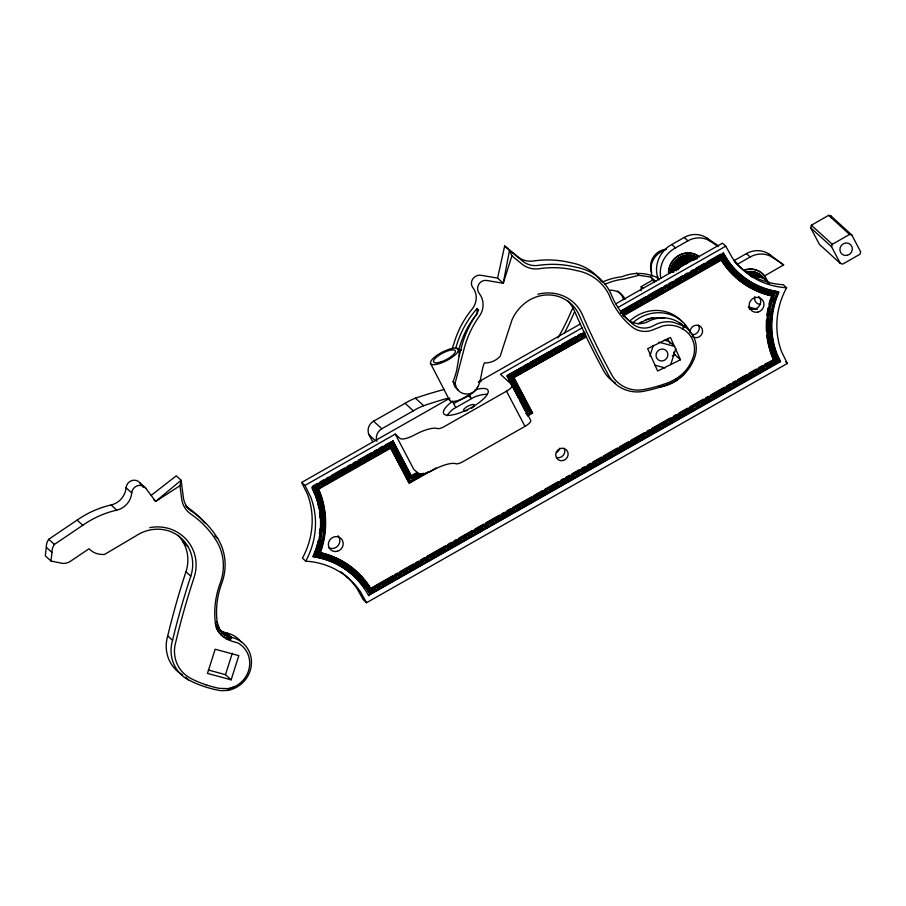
<?xml version="1.0" encoding="UTF-8"?>
<svg xmlns="http://www.w3.org/2000/svg" width="906" height="906" viewBox="0 0 906 906"><rect width="100%" height="100%" fill="white"/><g stroke="black" fill="none" stroke-linecap="round" stroke-linejoin="round"><path stroke-width="1.36" d="M670.678 272.774C670.134 259.796 686.431 249.988 697.28 257.689M641.074 290.701L641.21 286.59L652.569 280.135L654.517 281.913M179.954 485.718L155.662 501.448L145.787 488.232L140.124 483.079A8.007 7.576 -47.7 0 0 126.07 487.745A18.698 17.701 -47.7 0 1 111.076 504.982A94.598 89.569 -47.7 0 0 77.123 520.089L48.731 539.274A12.514 11.857 -47.7 0 0 46.331 547.303L45.3 555.842L50.963 560.995L59.739 562.819A12.514 11.857 -47.7 0 0 70.498 561.267L88.992 548.776A20.725 19.626 -47.7 0 0 104.586 554.415L135.741 535.978A39.705 36.84 -52.2 0 1 188.04 546.692A37.565 35.572 -47.7 0 1 190.792 576.159A775.615 734.438 -47.7 0 0 172.559 640.338A35.753 33.862 -47.7 0 0 188.584 679.919A120.124 113.748 -47.7 0 0 206.874 687.382L209.592 688.175A120.124 113.748 -47.7 0 0 220.69 690.666L227.429 690.44L233.918 686.907A24.972 23.647 -47.7 0 0 249.637 665.208A24.972 23.647 -47.7 0 0 237.485 642.75C227.429 640.655 216.319 634.721 215.39 623.237A84.688 80.192 -47.7 0 1 220.147 583.339A50.396 47.724 -47.7 0 0 216.341 540.701A99.06 93.805 -47.7 0 0 190.928 514.121L189.648 513.181A23.907 22.639 -47.7 0 1 181.778 499.67L179.954 485.718L181.121 480.237L176.285 475.831L151.087 495.435M50.963 560.995L51.993 552.467A12.514 11.857 -47.7 0 1 54.394 544.438L82.786 525.254A94.598 89.569 -47.7 0 1 116.738 510.135A18.698 17.701 -47.7 0 0 131.732 492.909A8.007 7.576 -47.7 0 1 145.787 488.232M221.642 631.233L225.186 632.637L230.033 637.043L226.013 638.707L226.477 635.638L218.482 629.115L224.835 634.664L231.721 637.416A27.644 26.172 -47.7 0 1 251.392 664.517A27.644 26.172 -47.7 0 1 227.429 690.44M537.836 294.246A42.276 40.034 -47.7 0 1 559.33 294.541L561.867 295.379A40.215 38.075 -47.7 0 1 581.369 312.615L582.513 315.028A772.965 731.923 -47.7 0 0 610.576 372.694L612.331 375.933A33.103 31.348 -47.7 0 0 642.954 389.739L646.578 388.98A126.33 119.66 -47.7 0 0 664.268 384.042C676.114 380.407 686.827 372.547 691.674 360.792A24.972 23.647 -47.7 0 0 682.886 329.071L683.418 326.024L679.545 322.876A32.242 30.532 -47.7 0 0 649.545 320.803L647.971 321.664A19.558 18.528 -47.7 0 1 627.892 319.58A82.027 77.678 -47.7 0 1 623.203 315.356M504.665 245.968L509.5 250.384L511.901 255.832L503.249 283.261L497.587 278.097L504.665 245.968L517.405 256.387A21.257 20.125 -47.7 0 0 533.385 260.996A101.71 96.308 -47.7 0 1 571.901 262.978A51.699 48.947 -47.7 0 1 601.561 281.562M224.156 637.598L224.835 634.664L219.999 630.259M459.195 355.843L461.279 347.893A94.598 90.725 -65.7 0 1 476.964 313.827L478.583 309.909L477.043 308.504L474.506 311.585A94.598 87.429 -34.1 0 0 457.983 341.12L455.605 348.391M455.061 383.363L463.747 350.146A94.598 90.725 -65.7 0 1 479.433 316.081A18.698 17.927 -65.7 0 0 479.217 293.408A8.007 7.678 -65.7 0 1 486.782 280.464L503.249 283.261L509.5 250.384L522.252 260.803A21.257 20.125 -47.7 0 0 538.221 265.401A101.71 96.308 -47.7 0 1 576.737 267.383A51.699 48.947 -47.7 0 1 610.803 293.431A82.027 77.678 -47.7 0 0 632.728 323.997A19.558 18.528 -47.7 0 0 652.807 326.081L654.381 325.209A27.644 26.172 -47.7 0 1 674.121 322.525L683.418 326.024A27.644 26.172 -47.7 0 1 693.135 361.143C688.243 372.117 678.685 380.814 667.292 384.563A129.139 122.31 -47.7 0 1 646.227 390.735A35.753 33.862 -47.7 0 1 607.484 373.272A775.615 734.438 -47.7 0 1 579.319 315.413A37.565 35.572 -47.7 0 0 557.666 296.273A39.864 36.897 -66.1 0 0 528.753 300.452C521.392 305.163 515.389 311.947 511.947 320.022L500.123 356.341A20.725 19.875 -65.7 0 1 484.393 362.898C480.044 372.389 482.445 389.795 469.806 393.623A12.514 12.005 -65.7 0 1 458.663 390.803L456.658 388.255L455.061 383.363L453.125 381.596L454.359 378.187A32.899 9.4 -76.2 0 0 456.737 370.101L459.229 355.322L458.991 350.713L457.757 348.901A12.899 3.692 -76.2 0 0 457.145 349.003M649.896 356.137L653.26 345.345M670.746 364.654L675.808 348.504M810.61 227.7L811.391 225.232L828.628 215.334L830.904 215.945L851.844 235.039L860.7 251.925L859.964 254.246L842.739 264.088L840.349 263.442L819.409 244.36L810.61 227.7L831.561 246.783L840.349 263.442M831.561 246.783L832.342 244.314L849.568 234.416L851.844 235.039M231.143 679.828L207.474 673.407L215.152 649.228L238.822 655.638L231.143 679.828L225.481 674.664L232.31 653.169M222.434 636.295L223.318 633.52L219.626 629.206L217.123 621.992A82.027 77.678 -47.7 0 1 221.732 583.385A53.046 50.226 -47.7 0 0 217.723 538.492A101.71 96.308 -47.7 0 0 191.619 511.211L186.783 506.805A21.257 20.125 -47.7 0 1 185.651 505.956M451.969 349.444L455.446 338.81A94.598 87.429 -34.1 0 1 471.969 309.274A18.698 17.282 -34.1 0 0 472.853 287.61A8.007 7.395 -34.1 0 1 472.773 278.969A8.007 7.395 -34.1 0 1 481.109 275.299L497.587 278.097M458.832 349.218L461.188 342.026A91.155 84.145 -33.7 0 1 475.242 315.968L477.179 313.51L477.043 308.504M364.484 588.424A82.865 78.46 -47.7 0 0 320.056 558.085L313 556.42L315.548 549.897M313.419 556.794L315.968 550.282A82.865 78.46 -47.7 0 0 315.424 494.982L311.89 487.224L393.057 441.063L411.539 476.25L417.677 472.762M620.633 312.966L722.32 255.152L726.034 261.121A84.598 80.102 -47.7 0 0 771.391 292.094L776.635 293.408L774.777 298.142A84.598 80.102 -47.7 0 0 775.332 354.597L778.152 361.086L369.603 593.362L365.888 587.405A84.598 80.102 -47.7 0 0 320.531 556.431L315.288 555.118L317.145 550.384A84.598 80.102 -47.7 0 0 316.59 493.929L313.77 487.439L391.913 443.011L410.803 478.572L419.353 473.713M315.707 555.491L317.553 550.757A84.598 80.102 -47.7 0 0 317.009 494.302L313.77 487.439M722.263 258.051L724.63 262.14A86.342 81.755 -47.7 0 0 770.915 293.748L774.347 294.71L773.192 297.666A86.342 81.755 -47.7 0 0 773.747 355.277L775.978 360.418L370.237 591.108L367.292 586.386A86.342 81.755 -47.7 0 0 321.007 554.778L317.576 553.815L318.742 550.859M317.995 554.189L319.15 551.233A86.342 81.755 -47.7 0 0 318.584 493.623L316.353 488.481L391.596 445.707L410.067 480.893L423.566 473.215M622.886 315.492L721.063 259.682L723.226 263.148A88.075 83.397 -47.7 0 0 770.44 295.401L772.059 296.013L771.595 297.191A88.075 83.397 -47.7 0 0 772.161 355.967L773.815 359.739L370.86 588.843L368.697 585.367A88.075 83.397 -47.7 0 0 321.483 553.124L319.875 552.513L320.328 551.335A88.075 83.397 -47.7 0 0 319.761 492.558L318.119 488.776L390.452 447.655L409.342 483.215L436.182 467.949M320.282 552.887L320.747 551.709A88.075 83.397 -47.7 0 0 320.169 492.943L318.119 488.776M773.928 294.337L772.773 297.293A86.342 81.755 -47.7 0 0 773.339 354.903L775.978 360.418M780.451 361.675L776.918 353.918A82.865 78.46 -47.7 0 1 776.374 298.618L778.922 292.106L772.274 290.815A82.865 78.46 -47.7 0 1 727.858 260.475L723.079 252.808L727.439 260.101A82.865 78.46 -47.7 0 0 771.867 290.441L778.503 291.732L775.966 298.244A82.865 78.46 -47.7 0 0 776.499 353.533L780.451 361.675L368.436 595.344L780.032 361.301M220.86 634.823L221.936 632.229M219.456 633.181L220.702 630.78L218.765 629.013M230.045 640.293L231.721 637.416L226.874 633.011L225.186 632.637M218.233 631.403L219.626 629.206L217.689 627.45M688.469 255.005L694.098 260.135C687.971 260.067 682.037 263.544 678.9 268.765L673.271 263.646M217.202 629.489L218.72 627.53M230.033 637.043L227.984 639.602L231.721 637.416M216.375 627.473L217.995 625.752M226.013 638.707L228.21 636.442L223.374 632.026M215.775 625.367L217.451 623.894M487.202 394.337A25.028 7.61 -27.7 0 0 474.574 396.907L452.932 409.218A25.028 7.61 -27.7 0 0 447.19 415.707M215.39 623.237L217.123 621.992M658.503 279.66A27.656 26.195 -47.7 0 1 671.765 244.507L684.2 237.451A22.299 21.121 -47.7 0 1 706.884 238.04L717.665 245.39M660.768 278.267A27.656 26.195 -47.7 0 1 675.491 247.893L687.914 240.837A22.299 21.121 -47.7 0 1 710.598 241.426L718.141 246.568M684.925 264.393L687.303 263.034M734.347 261.483A77.644 73.522 -47.7 0 0 783.305 284.722L786.612 287.734A77.644 73.522 -47.7 0 0 781.663 351.868L787.348 363.476L366.568 602.717L360.26 591.471A77.644 73.522 -47.7 0 0 305.73 561.165L302.423 558.153A77.644 73.522 -47.7 0 0 307.372 494.019L301.687 482.422L449.353 398.459M478.493 381.89L580.248 324.031M615.797 303.816L722.456 243.17L725.763 246.183L732.082 257.429A77.644 73.522 -47.7 0 0 786.612 287.734M301.687 482.422L304.994 485.423L395.265 434.099L399.942 438.368A13.907 4.224 -27.7 0 0 415.276 434.552A22.627 6.874 -27.7 0 1 437.292 428.504A6.444 1.959 -27.7 0 0 444.223 426.613L506.522 391.188A8.89 2.707 -27.7 0 0 512.094 384.891L500.452 374.291L582.501 327.644M618.005 307.451L725.763 246.183M453.634 403.634L468.085 395.424L471.199 398.266L469.353 394.744M312.706 486.148L317.621 483.351M320.078 481.947L323.77 479.852M326.228 478.447L328.697 477.054M331.154 475.65L344.688 467.96M347.145 466.567L350.837 464.461M353.295 463.068L355.752 461.664M358.21 460.271L371.743 452.581M374.201 451.177L376.658 449.784M379.116 448.379L382.808 446.284M385.265 444.88L393.057 441.063M508.085 375.05L516.692 370.158M519.138 368.765L521.596 367.372M524.053 365.967L527.745 363.872M530.203 362.479L548.628 352.004M551.086 350.599L559.682 345.707M562.139 344.314L575.65 336.636M578.107 335.231L580.565 333.838M621.108 310.781L645.684 296.817M648.141 295.424L661.652 287.734M664.109 286.341L666.567 284.937M669.024 283.544L672.705 281.449M675.163 280.056L682.535 275.854M684.993 274.461L687.45 273.068M691.131 270.973L693.588 269.569M696.046 268.176L704.653 263.284M707.11 261.891L720.621 254.201M518.323 397.587L506.862 375.752L584.664 332.117M620.293 311.857L723.486 253.182M525.571 413.317L528.017 411.924L509.127 376.364L585.095 333.17M314.189 487.813L392.332 443.385M509.127 376.364L585.514 333.544M621.04 313.351L722.739 255.537L726.453 261.494A84.598 80.102 -47.7 0 0 771.799 292.468L776.635 293.408M317.157 487.417L319.58 486.035M322.015 484.665L330.509 479.829M332.932 478.447L360.848 462.581M363.272 461.199L365.696 459.818M368.13 458.436L386.33 448.085M388.753 446.715L391.596 445.707M526.613 414.631L530.293 412.536L511.403 376.975L524.925 369.286M527.394 367.881L536.001 362.989M538.458 361.596L551.981 353.895M554.449 352.502L556.907 351.109M559.364 349.705L572.886 342.015M575.355 340.622L577.813 339.218M581.505 337.123L583.962 335.718M624.54 312.649L638.073 304.96M640.531 303.567L642.988 302.162M645.446 300.769L649.138 298.663M651.595 297.27L663.894 290.282M667.586 288.176L670.044 286.783M672.501 285.379L681.108 280.486M683.566 279.093L697.099 271.404M699.557 269.999L708.164 265.107M710.621 263.714L721.697 257.417M511.403 376.975L585.604 335.401M622.49 314.427L722.105 257.791L725.049 262.514A86.342 81.755 -47.7 0 0 771.323 294.122L774.347 294.71M527.677 415.922L532.558 413.147L513.679 377.587L586.08 336.42M513.679 377.587L586.488 336.794M623.305 315.866L721.47 260.056L723.634 263.533A88.075 83.397 -47.7 0 0 770.847 295.775L772.059 296.013M318.527 489.161L390.86 448.028M783.622 264.926L769.126 254.19A22.299 21.121 -47.7 0 0 746.442 253.601L734.019 260.656L737.733 264.054L750.157 256.987A22.299 21.121 -47.7 0 1 772.841 257.576L783.622 264.926L765.377 275.447L765.083 276.817A19.185 18.165 -47.7 0 0 743.577 270.26M392.649 440.69L411.12 475.877L417.258 472.388M391.913 443.011L410.384 478.198L418.934 473.34M413.34 478.425L421.924 473.544M390.452 447.655L408.923 482.841L428.447 471.743M527.269 415.548L532.15 412.774M512.094 384.891L530.565 420.09A8.89 2.707 -27.7 0 1 524.993 426.375L462.694 461.8A6.444 1.959 -27.7 0 1 455.763 463.691A22.627 6.874 -27.7 0 0 433.748 469.738A13.907 4.224 -27.7 0 1 418.425 473.566L413.736 469.285L395.265 434.099M319.875 552.513L321.075 552.751A88.075 83.397 -47.7 0 1 368.289 584.993L370.452 588.47L392.558 575.899M395.016 574.495L397.474 573.102M399.931 571.697L413.442 564.019M415.899 562.626L418.357 561.222M420.814 559.829L424.506 557.734M426.964 556.341L445.39 545.865M447.847 544.461L451.528 542.366M453.985 540.973L456.443 539.568M458.9 538.175L472.411 530.497M474.869 529.093L483.476 524.212M485.933 522.807L499.444 515.129M501.901 513.725L504.359 512.332M506.816 510.939L510.497 508.844M512.955 507.439L531.38 496.964M533.838 495.571L542.445 490.678M544.891 489.285L558.413 481.596M560.871 480.203L563.328 478.81M565.786 477.405L569.466 475.31M571.924 473.917L579.296 469.727M581.754 468.334L584.211 466.93M587.892 464.835L590.35 463.442M592.807 462.037L601.403 457.156M603.86 455.752L617.382 448.074M619.84 446.681L628.436 441.788M630.893 440.395L644.404 432.706M646.861 431.313L649.319 429.908M651.776 428.515L670.202 418.04M673.894 415.945L676.34 414.552M678.798 413.147L687.405 408.255M689.862 406.862L703.373 399.184M705.831 397.779L708.288 396.386M710.746 394.993L724.256 387.304M726.714 385.911L730.395 383.816M732.852 382.423L735.31 381.018M737.767 379.625L746.374 374.733M748.832 373.34L756.193 369.15M758.65 367.745L762.342 365.65M764.8 364.257L773.815 359.739M775.57 360.033L369.818 590.723L366.885 586.012A86.342 81.755 -47.7 0 0 320.599 554.404L317.576 553.815M370.418 592.286L375.344 589.489M377.802 588.096L380.26 586.692M382.728 585.299L396.262 577.598M398.719 576.205L401.188 574.8M403.646 573.396L407.338 571.301M409.795 569.908L423.329 562.207M425.797 560.803L428.255 559.41M430.712 558.005L434.404 555.91M436.873 554.506L445.48 549.614M447.949 548.209L461.482 540.52M463.94 539.115L466.409 537.722M468.866 536.318L472.558 534.223M475.016 532.819L482.4 528.628M484.857 527.224L488.549 525.129M491.018 523.725L493.476 522.332M495.933 520.927L499.625 518.832M502.094 517.428L514.393 510.429M518.085 508.334L520.554 506.93M523.011 505.537L531.629 500.633M534.087 499.24L547.62 491.539M550.078 490.146L558.696 485.242M561.154 483.849L574.698 476.148M577.156 474.755L579.614 473.351M582.082 471.947L585.774 469.852M588.232 468.459L596.839 463.555M599.308 462.151L606.692 457.96M609.149 456.556L612.841 454.461M615.299 453.057L639.919 439.07M642.377 437.666L644.834 436.273M647.303 434.869L660.836 427.179M663.294 425.775L666.986 423.68M669.443 422.275L671.912 420.871M674.37 419.478L692.83 408.98M696.521 406.885L698.979 405.48M701.448 404.087L710.055 399.184M712.524 397.791L726.057 390.09M728.515 388.697L730.972 387.292M733.441 385.899L737.133 383.793M739.59 382.4L753.124 374.699M755.593 373.295L758.05 371.902M760.508 370.497L764.2 368.402M766.669 366.998L778.152 361.086M372.694 441.754L369.184 435.027A10.351 9.807 -47.7 0 1 373.566 421.211L405.095 403.317A53.545 50.702 -47.7 0 1 415.435 398.187L420.078 396.601A428.572 405.82 -47.7 0 1 444.268 389.433M376.919 441.369A10.351 9.807 -47.7 0 1 381.822 428.731L413.351 410.848A53.545 50.702 -47.7 0 1 423.691 405.718L428.345 404.133A428.572 405.82 -47.7 0 1 447.122 398.425M672.241 355.865L674.766 354.608L680.44 359.773L657.631 371.018L647.665 348.674L670.463 337.428L680.44 359.773M233.918 686.907L227.984 688.617L219.343 688.356A117.474 111.234 -47.7 0 1 211.234 686.431L205.934 684.811M745.581 272.276C751.742 270.226 759.092 272.298 762.977 277.576M659.342 279.807A13.33 12.616 -47.7 0 0 654.925 276.579C644.143 272.355 632.581 272.389 621.822 276.772A63.579 60.204 -47.7 0 0 602.547 282.004M655.842 281.517L650.961 277.066L638.968 275.299L624.302 279.025A63.579 60.204 -47.7 0 0 605.027 284.257M769.183 283.521C765.853 278.323 759.239 275.707 753.237 276.896L747.609 271.766M666.465 249.207L665.74 249.275A16.682 15.798 -47.7 0 0 651.72 272.276M315.288 555.118L320.124 556.058A84.598 80.102 -47.7 0 1 365.469 587.031L369.603 593.362M313 556.42L319.648 557.711A82.865 78.46 -47.7 0 1 364.065 588.051L368.844 595.718M748.22 306.862L757.371 309.297M654.608 365.129L665.049 367.915M664.189 340.214L669.466 341.641L673.849 345.628M658.866 342.151L674.721 346.432M208.38 670.032L225.481 674.664M749.319 308.742L751.267 309.331M461.505 349.965L460.995 349.693A12.899 3.692 -76.2 0 0 459.704 350.214M458.47 390.339L454.767 386.703L453.125 381.596M511.901 255.832L522.547 264.541A23.907 22.639 -47.7 0 0 537.666 268.901L539.285 268.72A99.06 93.805 -47.7 0 1 576.794 270.645A49.049 46.444 -47.7 0 1 609.228 295.22A84.688 80.192 -47.7 0 0 631.89 326.794L633.588 328.063A22.208 21.031 -47.7 0 0 654.653 329.15L663.011 325.866A28.38 26.874 -47.8 0 1 682.886 329.071M769.126 254.19L772.841 257.576M746.442 253.601L750.157 256.987M706.884 238.04L710.598 241.426M684.2 237.451L687.914 240.837M828.628 215.334L849.568 234.416M811.391 225.232L832.342 244.314M760.145 274.722L767.96 281.913M758.481 273.601L768.594 282.706M757.586 273.125L763.214 278.244M756.669 272.706L762.297 277.825M755.717 272.344L761.346 277.474M754.743 272.049L760.372 277.168M753.758 271.811L759.375 276.942M752.75 271.641L758.367 276.772M751.731 271.54L757.348 276.67M750.7 271.494L756.329 276.624M749.67 271.528L755.298 276.647M748.639 271.619L754.256 276.738M746.589 271.993L752.218 277.111M695.502 256.658L697.371 258.369M694.562 256.228L697.371 258.799M693.6 255.866L696.408 258.437M692.603 255.571L696.352 258.98M691.595 255.333L695.344 258.742M690.565 255.152L695.253 259.422M689.523 255.05L694.211 259.32M687.416 255.039L693.045 260.158M686.363 255.13L691.991 260.249M685.321 255.288L690.938 260.407M684.279 255.503L689.908 260.634M671.765 244.507L675.491 247.893M683.249 255.798L688.877 260.928M682.241 256.149L687.858 261.279M681.244 256.568L686.873 261.687M680.281 257.032L685.91 262.162M679.341 257.564L684.97 262.695M678.435 258.153L684.064 263.284M677.563 258.799L683.192 263.929M676.737 259.501L682.365 264.62M675.944 260.237L681.572 265.367M675.208 261.03L680.825 266.16M785.695 361.97L787.348 363.476M674.506 261.857L680.134 266.987M673.86 262.729L679.489 267.859M672.739 264.586L678.368 269.705M672.263 265.549L676.952 269.818M671.844 266.545L676.533 270.815M671.493 267.553L674.302 270.124M671.199 268.595L674.007 271.154M670.972 269.637L673.781 272.196M670.802 270.69L672.682 272.4M636.499 273.034L638.968 275.299M641.21 286.59L643.169 288.38M525.333 410.939L507.269 376.126M415.435 398.187L423.691 405.718M405.095 403.317L413.351 410.848M373.566 421.211L381.822 428.731M369.184 435.027L375.378 440.667M410.067 480.893L391.188 445.333M316.488 488.776L315.945 488.108L318.176 493.249A86.342 81.755 -47.7 0 1 320.112 498.946M369.659 590.474L370.237 591.108M366.568 602.717L363.272 599.704L356.953 588.458A77.644 73.522 -47.7 0 0 343.974 574.279M214.813 535.854L217.723 538.492M153.771 499.727L155.662 501.448L181.121 480.237L183.295 496.918A21.257 20.125 -47.7 0 0 191.619 511.211M126.07 487.745L131.732 492.909M177.972 535.321A39.626 37.52 -47.7 0 1 183.205 542.275L188.04 546.692M183.205 542.275A37.565 35.572 -47.7 0 1 185.957 571.754L190.792 576.159M111.076 504.982L116.738 510.135M77.123 520.089L82.786 525.254M185.957 571.754A775.615 734.438 -47.7 0 0 167.723 635.933L172.559 640.338M48.731 539.274L54.394 544.438M46.331 547.303L51.993 552.467M185.685 677.28L188.584 679.919M140.124 483.079L143.408 487.473M682.705 373.589L683.418 374.778M830.904 215.945L832.172 218.357M650.961 277.066L652.569 280.135M514.087 377.961L532.558 413.147M511.811 377.349L530.293 412.536M509.546 376.737L528.017 411.924M519.602 400.022L524.699 409.727M506.522 391.188L524.993 426.375M455.548 407.156L452.468 401.301L449.852 403.351A25.028 7.61 -27.7 0 0 452.026 414.993A25.028 7.61 -27.7 0 0 485.004 397.394A25.028 7.61 -27.7 0 0 475.186 389.829M304.994 485.423L310.679 497.032A77.644 73.522 -47.7 0 1 305.73 561.165M430.543 363.465L449.569 400.248M667.563 338.47L669.783 343.442M673.668 352.128L674.766 354.608M776.997 358.991L777.733 360.701M776.476 357.802L774.913 354.223A84.598 80.102 -47.7 0 1 771.289 341.732M773.396 359.365L771.753 355.582A88.075 83.397 -47.7 0 1 769.772 349.761M312.253 488.266L315.016 494.608A82.865 78.46 -47.7 0 1 317.191 501.199M675.706 379.331L675.989 380.826M657.496 276.081L657.722 278.391M652.252 275.832A19.185 18.165 -47.7 0 1 651.278 272.513L650.938 269.059A19.185 18.165 -47.7 0 1 664.902 250.147M182.627 674.913A35.753 33.862 -47.7 0 1 167.723 635.933M186.783 506.805A101.71 96.308 -47.7 0 1 204.79 522.989M226.874 633.011A27.644 26.172 -47.7 0 1 241.189 641.935M149.773 527.643A42.276 40.034 -47.7 0 1 191.109 546.058L192.366 548.413A40.215 38.075 -47.7 0 1 194.835 574.948L194.054 577.609A772.965 731.923 -47.7 0 0 175.889 641.561L174.994 645.287A33.103 31.348 -47.7 0 0 187.655 676.556L190.736 678.39A117.236 111.019 -47.7 0 0 205.934 684.811M668.492 272.638A19.185 18.165 -47.7 0 1 679.149 255.096A19.185 18.165 -47.7 0 1 698.979 256.489M668.809 272.933A19.185 18.165 -47.7 0 1 679.477 255.39A19.185 18.165 -47.7 0 1 699.307 256.783M743.905 270.554A19.185 18.165 -47.7 0 1 767.994 283.476M760.259 304.405A6.433 6.093 -47.7 0 1 754.857 296.534M559.863 448.198A7.644 7.237 -47.7 0 1 556.612 452.524M771.063 340.565A84.598 80.102 -47.7 0 1 770.485 337.043M770.055 333.487A84.598 80.102 -47.7 0 1 769.919 319.105M770.428 314.291A84.598 80.102 -47.7 0 1 770.791 311.902M773.248 301.256A84.598 80.102 -47.7 0 1 774.37 297.768M317.564 502.536A82.865 78.46 -47.7 0 1 318.787 507.983M319.456 512.128A82.865 78.46 -47.7 0 1 319.999 517.722M319.909 529.002A82.865 78.46 -47.7 0 1 319.41 533.713M318.153 540.723A82.865 78.46 -47.7 0 1 317.598 543.045M317.304 544.189A82.865 78.46 -47.7 0 1 315.934 548.764M340.939 571.901A77.644 73.522 -47.7 0 1 342.978 573.464M320.452 500.112A86.342 81.755 -47.7 0 1 321.879 505.99M322.106 507.179A86.342 81.755 -47.7 0 1 323.533 521.72M323.533 522.955A86.342 81.755 -47.7 0 1 323.057 531.539M321.709 540.089A86.342 81.755 -47.7 0 1 321.166 542.501M320.871 543.713A86.342 81.755 -47.7 0 1 319.512 548.492M769.432 348.584A88.075 83.397 -47.7 0 1 767.744 341.369M767.518 340.146A88.075 83.397 -47.7 0 1 766.827 335.231M766.487 331.517A88.075 83.397 -47.7 0 1 766.465 320.271M766.918 315.265A88.075 83.397 -47.7 0 1 767.45 311.528M767.665 310.282A88.075 83.397 -47.7 0 1 768.152 307.802M769.001 304.099A88.075 83.397 -47.7 0 1 770.78 298.017M564.189 448.3A6.433 6.093 -47.7 0 1 556.714 457.53M690.191 332.808A6.433 6.093 -47.7 0 1 697.122 325.175A6.433 6.093 -47.7 0 1 702.071 333.646A6.433 6.093 -47.7 0 1 692.297 336.432M698.481 325.039A6.433 6.093 -47.7 0 1 691.912 334.654M684.46 324.484A38.245 36.206 -47.7 0 1 685.751 326.353M629.897 320.939A38.245 36.206 -47.7 0 1 682.297 321.834M758.764 296.511A7.644 7.237 -47.7 0 1 749.217 308.3M465.072 411.007A6.082 1.846 -27.7 0 1 465.378 407.825A6.082 1.846 -27.7 0 1 473.351 404.495A6.082 1.846 -27.7 0 1 471.664 408.255M467.53 410.395A6.082 1.846 -27.7 0 1 466.205 410.803M632.377 323.193A38.245 36.206 -47.7 0 1 690.44 332.615M686.567 370.577A38.245 36.206 -47.7 0 1 658.719 387.156M640.146 323.102A33.024 31.268 -47.7 0 1 663.464 318.074M337.983 535.763A7.644 7.237 -47.7 0 1 328.448 547.541M638.379 323.918A33.375 31.597 -47.7 0 1 641.754 321.743M645.344 319.965A33.375 31.597 -47.7 0 1 652.943 317.746M662.048 317.53A33.375 31.597 -47.7 0 1 664.608 317.938M574.438 311.992A242.117 230.384 -47.3 0 1 564.257 333.317M609.806 290.226A17.554 16.625 -47.7 0 1 625.117 299.32M617.541 290.951A17.554 16.625 -47.7 0 1 623.588 299.592M573.272 307.553A63.579 60.204 -47.7 0 0 571.958 309.727L568.232 318.142A242.117 230.384 -47.3 0 1 557.926 337.972M679.545 322.876A28.765 27.237 -47.7 0 1 684.823 327.247M567.598 300.713A37.565 35.572 -47.7 0 1 574.483 311.007A775.615 734.438 -47.7 0 0 602.637 368.867A35.753 33.862 -47.7 0 0 615.219 382.83M477.564 386.613A15.64 4.757 -27.4 0 1 473.883 391.947L472.604 392.989A15.64 4.757 -27.4 0 1 464.563 397.915L462.796 398.731A15.64 4.757 -27.4 0 1 449.829 398.142M478.345 381.856A428.572 405.82 -47.7 0 1 481.097 381.381M656.454 353.147L656.238 353.85A6.082 5.764 -47.7 0 0 659.806 360.656L660.485 360.837A6.082 5.764 -47.7 0 0 667.462 356.873L667.677 356.171A6.082 5.764 -47.7 0 0 664.109 349.365L663.43 349.184A6.082 5.764 -47.7 0 0 656.454 353.147M458.142 351.335L457.621 352.219A15.64 4.757 -27.4 0 1 454.857 355.163L450.633 358.289A15.64 4.757 -27.4 0 1 445.548 361.132L443.781 361.958A15.64 4.757 -27.4 0 1 430.905 363.963A15.64 4.757 -27.4 0 1 436.783 355.458L438.323 354.427A15.64 4.757 -27.4 0 1 443.408 351.573L448.651 349.399A15.64 4.757 -27.4 0 1 458.142 351.335M847.201 255.356A6.433 6.093 -47.7 0 0 850.904 244.948A6.433 6.093 -47.7 0 0 840.247 247.406A6.433 6.093 -47.7 0 0 847.201 255.356M563.249 460.531A6.433 6.093 -47.7 0 0 566.567 450.022A6.433 6.093 -47.7 0 0 555.99 452.875A6.433 6.093 -47.7 0 0 563.249 460.531M337.338 551.278A7.644 7.237 -47.7 0 0 341.29 538.776A7.644 7.237 -47.7 0 0 328.708 542.173A7.644 7.237 -47.7 0 0 337.338 551.278M758.118 312.026A7.644 7.237 -47.7 0 0 762.059 299.524A7.644 7.237 -47.7 0 0 749.489 302.921A7.644 7.237 -47.7 0 0 758.118 312.026M440.373 362.049A12.163 3.692 -27.4 0 0 455.31 350.826A12.163 3.692 -27.4 0 0 437.745 356.194A12.163 3.692 -27.4 0 0 440.373 362.049"/></g></svg>
